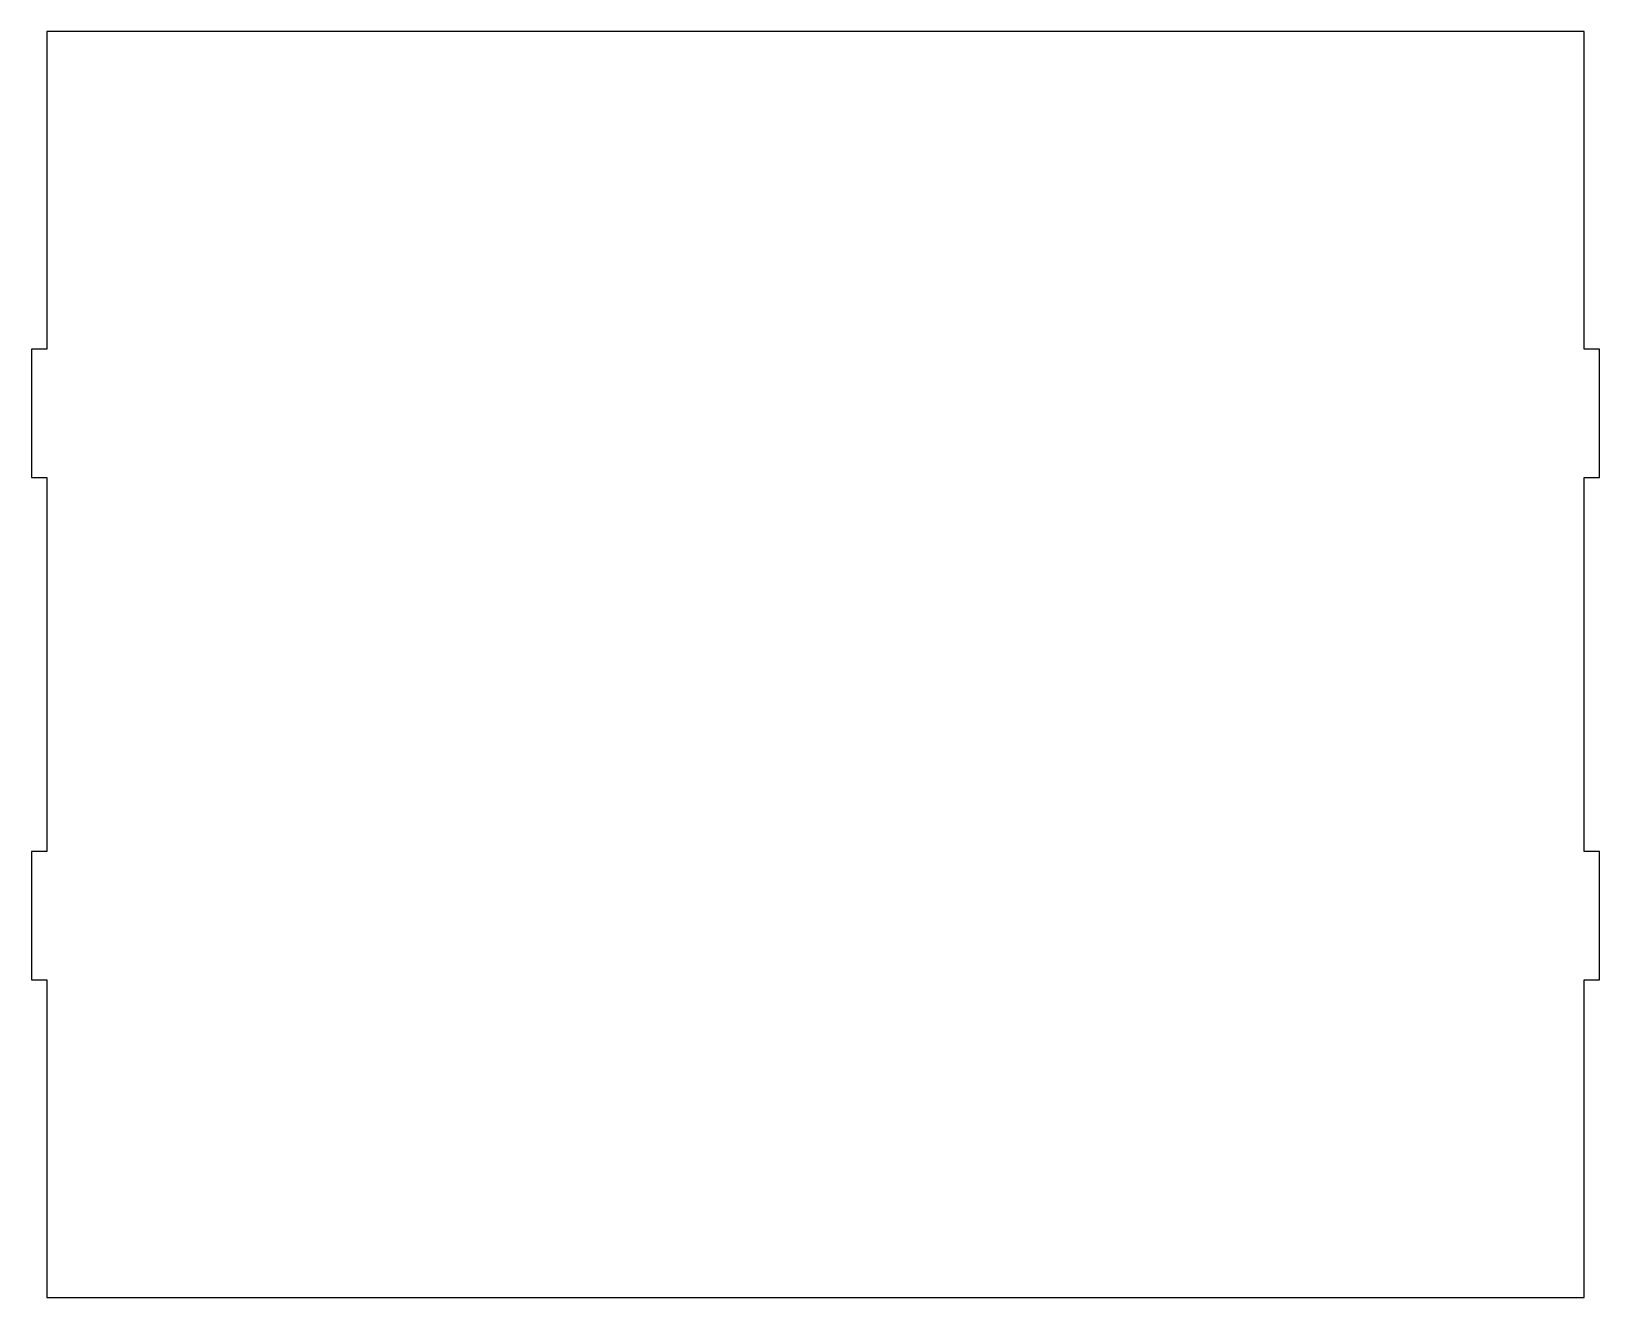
# Model space of a CAD drawing. Header units: millimetres. Extents: x -306 to 306, y -247 to 247.
import ezdxf

# ---------------------------------------------------------------- set-up
doc = ezdxf.new("R2010")
doc.units = ezdxf.units.MM

msp = doc.modelspace()

# ---------------------------------------------------------------- linework, layer by layer
at = {"color": 7, "linetype": 'Continuous', "lineweight": 25}
for p, q in [((-300, 247), (-300, 123)), ((300, 247), (-300, 247)), ((300, 123), (300, 247)), ((-306, 123), (-306, 73)), ((-300, 123), (-306, 123)), ((306, 123), (300, 123)), ((306, 73), (306, 123)), ((-306, 73), (-300, 73)), ((-300, 73), (-300, -73)), ((300, 73), (306, 73)), ((300, -73), (300, 73)), ((-306, -73), (-306, -123)), ((-300, -73), (-306, -73)), ((306, -73), (300, -73)), ((306, -123), (306, -73)), ((-306, -123), (-300, -123)), ((-300, -123), (-300, -247)), ((300, -123), (306, -123)), ((300, -247), (300, -123)), ((-300, -247), (300, -247))]:
    msp.add_line(p, q, dxfattribs=at)

doc.saveas('drawing.dxf')
